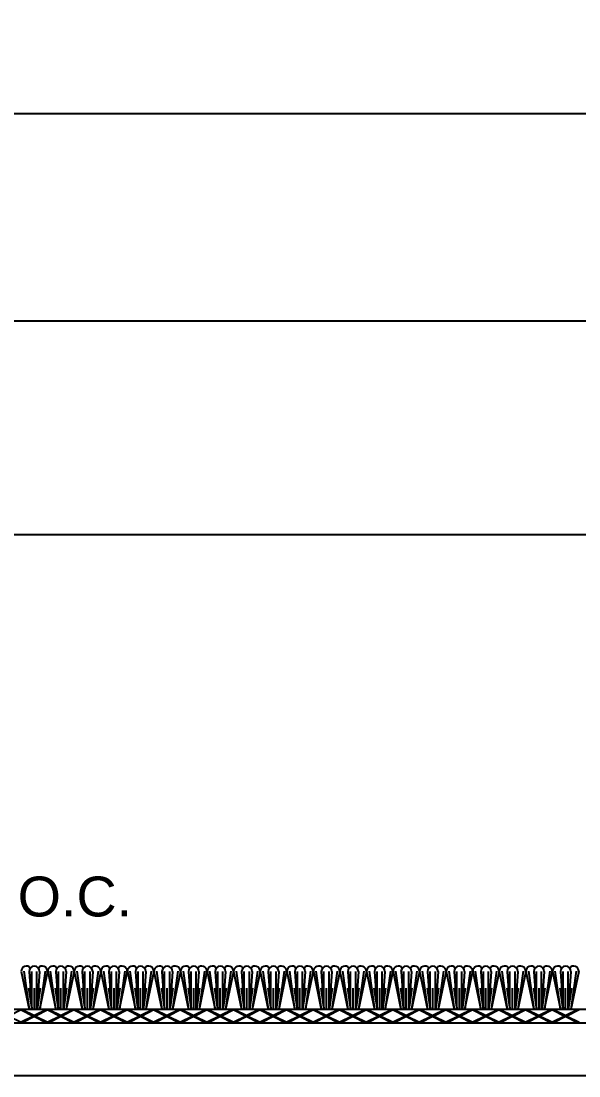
# Model space of a CAD drawing. Header units: inches. Extents: x -3.4 to 54.7, y -1.4 to 10.7.
# Drawn here: x 14.228 to 16.853, y 4.055 to 9.015 of the extents above; entities that cross this region are included whole.
import ezdxf

# ---------------------------------------------------------------- set-up
doc = ezdxf.new("R2010")
doc.units = ezdxf.units.IN
doc.header["$MEASUREMENT"] = 0
for name, color, linetype in [('Conditions', 1, 'Continuous'), ('Dimensions', 3, 'Continuous'), ('Metals', 7, 'Continuous'), ('Text', 2, 'Continuous')]:
    doc.layers.add(name, color=color, linetype=linetype)
doc.styles.add('ARIAL', font='arial.ttf')
doc.dimstyles.new('Arial', dxfattribs={"dimscale": 1.5, "dimtxt": 0.125, "dimasz": 0.125, "dimexe": 0.125, "dimexo": 0.125, "dimgap": 0.125, "dimtad": 0, "dimtih": 1, "dimtoh": 1, "dimdec": 4, "dimzin": 0, "dimdsep": 46, "dimlunit": 4, "dimtxsty": 'ARIAL', "dimcen": 0.125, "dimadec": 0, "dimazin": 0, "dimtfac": 1, "dimtdec": 4, "dimtofl": 0, "dimtmove": 0, "dimatfit": 3, "dimfxl": 0, "dimfrac": 2, "dimtolj": 1, "dimtzin": 0, "dimarcsym": 0})

# ---------------------------------------------------------------- blocks, each defined once
blk = doc.blocks.new('*D14')
at = {"layer": 'Defpoints', "color": 0}
for p in [(23.4536, 8.5789), (0.2542, 4.4823), (23.4536, 4.4823)]:
    blk.add_point(p, dxfattribs=at)
at = {"layer": 'Dimensions', "color": 0, "lineweight": -2}
for p, q in [((0.2542, 4.6698), (0.2542, 8.7664)), ((23.4536, 4.6698), (23.4536, 8.7664)), ((0.4417, 8.5789), (11.1225, 8.5789)), ((23.2661, 8.5789), (12.7065, 8.5789))]:
    blk.add_line(p, q, dxfattribs=at)
at = {"layer": 'Dimensions', "color": 0}
for points in [[(0.4417, 8.6101), (0.4417, 8.5476), (0.2542, 8.5789)], [(23.2661, 8.6101), (23.2661, 8.5476), (23.4536, 8.5789)]]:
    blk.add_solid(points, dxfattribs=at)
at = {"layer": 'Dimensions', "color": 0, "insert": (11.9145, 8.5789), "char_height": 0.1875, "attachment_point": 5, "style": 'ARIAL'}
blk.add_mtext('\\A1;1\'-11 3/16"\\P [589mm]', dxfattribs=at)
blk = doc.blocks.new('*D18')
at = {"layer": 'Defpoints', "color": 0}
for p in [(1.0001, 7.6035), (1.0001, 4.4773), (22.7077, 4.4773)]:
    blk.add_point(p, dxfattribs=at)
at = {"layer": 'Dimensions', "color": 0, "lineweight": -2}
for p, q in [((1.0001, 4.6648), (1.0001, 7.791)), ((22.7077, 4.6648), (22.7077, 7.791)), ((1.1876, 7.6035), (11.08, 7.6035)), ((22.5202, 7.6035), (12.6641, 7.6035))]:
    blk.add_line(p, q, dxfattribs=at)
at = {"layer": 'Dimensions', "color": 0}
for points in [[(1.1876, 7.6347), (1.1876, 7.5722), (1.0001, 7.6035)], [(22.5202, 7.6347), (22.5202, 7.5722), (22.7077, 7.6035)]]:
    blk.add_solid(points, dxfattribs=at)
at = {"layer": 'Dimensions', "color": 0, "insert": (11.872, 7.6035), "char_height": 0.1875, "attachment_point": 5, "style": 'ARIAL'}
blk.add_mtext('\\A1;1\'-9 11/16"\\P [551mm]', dxfattribs=at)
blk = doc.blocks.new('*D20')
at = {"layer": 'Defpoints', "color": 0}
for p in [(21.8539, 6.5998), (1.8539, 4.4773), (21.8539, 4.4773)]:
    blk.add_point(p, dxfattribs=at)
at = {"layer": 'Dimensions', "color": 0, "lineweight": -2}
for p, q in [((1.8539, 4.6648), (1.8539, 6.7873)), ((21.8539, 4.6648), (21.8539, 6.7873)), ((2.0414, 6.5998), (11.1732, 6.5998)), ((21.6664, 6.5998), (12.623, 6.5998))]:
    blk.add_line(p, q, dxfattribs=at)
at = {"layer": 'Dimensions', "color": 0}
for points in [[(2.0414, 6.631), (2.0414, 6.5685), (1.8539, 6.5998)], [(21.6664, 6.631), (21.6664, 6.5685), (21.8539, 6.5998)]]:
    blk.add_solid(points, dxfattribs=at)
at = {"layer": 'Dimensions', "color": 0, "insert": (11.8981, 6.5998), "char_height": 0.1875, "attachment_point": 5, "style": 'ARIAL'}
blk.add_mtext('\\A1;1\'-8"\\P [508mm]', dxfattribs=at)
blk = doc.blocks.new('*U31')
for p, q in [((20, 0.0625), (0, 0.0625)), ((12.375, 0.0603), (12.317, 0.0312)), ((12.375, 0.0603), (12.433, 0.0312)), ((12.3795, 0.0625), (12.4375, 0.0335)), ((12.4955, 0.0625), (12.4375, 0.0335)), ((12.5, 0.0603), (12.442, 0.0312)), ((12.5, 0.0603), (12.558, 0.0312)), ((12.5045, 0.0625), (12.5625, 0.0335)), ((12.6205, 0.0625), (12.5625, 0.0335)), ((12.625, 0.0603), (12.567, 0.0312)), ((12.625, 0.0603), (12.683, 0.0312)), ((12.6295, 0.0625), (12.6875, 0.0335)), ((12.7455, 0.0625), (12.6875, 0.0335)), ((12.75, 0.0603), (12.692, 0.0312)), ((12.75, 0.0603), (12.808, 0.0312)), ((12.7545, 0.0625), (12.8125, 0.0335)), ((12.8705, 0.0625), (12.8125, 0.0335)), ((12.875, 0.0603), (12.817, 0.0312)), ((12.875, 0.0603), (12.933, 0.0312)), ((12.8795, 0.0625), (12.9375, 0.0335)), ((12.9955, 0.0625), (12.9375, 0.0335)), ((13, 0.0603), (12.942, 0.0312)), ((13, 0.0603), (13.058, 0.0312)), ((13.0045, 0.0625), (13.0625, 0.0335)), ((13.1205, 0.0625), (13.0625, 0.0335)), ((13.125, 0.0603), (13.067, 0.0312)), ((13.125, 0.0603), (13.183, 0.0312)), ((13.1295, 0.0625), (13.1875, 0.0335)), ((13.2455, 0.0625), (13.1875, 0.0335)), ((13.25, 0.0603), (13.192, 0.0312)), ((13.25, 0.0603), (13.308, 0.0312)), ((13.2545, 0.0625), (13.3125, 0.0335)), ((13.3705, 0.0625), (13.3125, 0.0335)), ((13.375, 0.0603), (13.317, 0.0312)), ((13.375, 0.0603), (13.433, 0.0312)), ((13.3795, 0.0625), (13.4375, 0.0335)), ((13.4955, 0.0625), (13.4375, 0.0335)), ((13.5, 0.0603), (13.442, 0.0312)), ((13.5, 0.0603), (13.558, 0.0312)), ((13.5045, 0.0625), (13.5625, 0.0335)), ((13.6205, 0.0625), (13.5625, 0.0335)), ((13.625, 0.0603), (13.567, 0.0312)), ((13.625, 0.0603), (13.683, 0.0312)), ((13.6295, 0.0625), (13.6875, 0.0335)), ((13.7455, 0.0625), (13.6875, 0.0335)), ((13.75, 0.0603), (13.692, 0.0312)), ((13.75, 0.0603), (13.808, 0.0312)), ((13.7545, 0.0625), (13.8125, 0.0335)), ((13.8705, 0.0625), (13.8125, 0.0335)), ((13.875, 0.0603), (13.817, 0.0312)), ((13.875, 0.0603), (13.933, 0.0312)), ((13.8795, 0.0625), (13.9375, 0.0335)), ((13.9955, 0.0625), (13.9375, 0.0335)), ((14, 0.0603), (13.942, 0.0312)), ((14, 0.0603), (14.058, 0.0312)), ((14.0045, 0.0625), (14.0625, 0.0335)), ((14.1205, 0.0625), (14.0625, 0.0335)), ((14.125, 0.0603), (14.067, 0.0312)), ((14.125, 0.0603), (14.183, 0.0312)), ((14.1295, 0.0625), (14.1875, 0.0335)), ((14.2455, 0.0625), (14.1875, 0.0335)), ((14.25, 0.0603), (14.192, 0.0312)), ((14.25, 0.0603), (14.308, 0.0312)), ((14.2545, 0.0625), (14.3125, 0.0335)), ((14.3705, 0.0625), (14.3125, 0.0335)), ((14.375, 0.0603), (14.317, 0.0312)), ((14.375, 0.0603), (14.433, 0.0312)), ((14.3795, 0.0625), (14.4375, 0.0335)), ((14.4955, 0.0625), (14.4375, 0.0335)), ((14.5, 0.0603), (14.442, 0.0312)), ((14.5, 0.0603), (14.558, 0.0312)), ((14.5045, 0.0625), (14.5625, 0.0335)), ((14.6205, 0.0625), (14.5625, 0.0335)), ((14.625, 0.0603), (14.567, 0.0312)), ((14.625, 0.0603), (14.683, 0.0312)), ((14.6295, 0.0625), (14.6875, 0.0335)), ((14.7455, 0.0625), (14.6875, 0.0335)), ((14.75, 0.0603), (14.692, 0.0312)), ((14.75, 0.0603), (14.808, 0.0312)), ((14.7545, 0.0625), (14.8125, 0.0335)), ((14.8705, 0.0625), (14.8125, 0.0335)), ((14.875, 0.0603), (14.817, 0.0312)), ((14.875, 0.0603), (14.933, 0.0312)), ((14.8795, 0.0625), (14.9375, 0.0335)), ((14.9955, 0.0625), (14.9375, 0.0335)), ((15, 0.0603), (14.942, 0.0312)), ((0, 0), (20, 0)), ((12.317, 0.0312), (12.375, 0.0022)), ((12.433, 0.0312), (12.375, 0.0022)), ((12.4375, 0.029), (12.3795, 0)), ((12.4375, 0.029), (12.4955, 0)), ((12.442, 0.0312), (12.5, 0.0022)), ((12.558, 0.0312), (12.5, 0.0022)), ((12.5625, 0.029), (12.5045, 0)), ((12.5625, 0.029), (12.6205, 0)), ((12.567, 0.0312), (12.625, 0.0022)), ((12.683, 0.0312), (12.625, 0.0022)), ((12.6875, 0.029), (12.6295, 0)), ((12.6875, 0.029), (12.7455, 0)), ((12.692, 0.0312), (12.75, 0.0022)), ((12.808, 0.0312), (12.75, 0.0022)), ((12.8125, 0.029), (12.7545, 0)), ((12.8125, 0.029), (12.8705, 0)), ((12.817, 0.0312), (12.875, 0.0022)), ((12.933, 0.0312), (12.875, 0.0022)), ((12.9375, 0.029), (12.8795, 0)), ((12.9375, 0.029), (12.9955, 0)), ((12.942, 0.0312), (13, 0.0022)), ((13.058, 0.0312), (13, 0.0022)), ((13.0625, 0.029), (13.0045, 0)), ((13.0625, 0.029), (13.1205, 0)), ((13.067, 0.0312), (13.125, 0.0022)), ((13.183, 0.0312), (13.125, 0.0022)), ((13.1875, 0.029), (13.1295, 0)), ((13.1875, 0.029), (13.2455, 0)), ((13.192, 0.0312), (13.25, 0.0022)), ((13.308, 0.0312), (13.25, 0.0022)), ((13.3125, 0.029), (13.2545, 0)), ((13.3125, 0.029), (13.3705, 0)), ((13.317, 0.0312), (13.375, 0.0022)), ((13.433, 0.0312), (13.375, 0.0022)), ((13.4375, 0.029), (13.3795, 0)), ((13.4375, 0.029), (13.4955, 0)), ((13.442, 0.0312), (13.5, 0.0022)), ((13.558, 0.0312), (13.5, 0.0022)), ((13.5625, 0.029), (13.5045, 0)), ((13.5625, 0.029), (13.6205, 0)), ((13.567, 0.0312), (13.625, 0.0022)), ((13.683, 0.0312), (13.625, 0.0022)), ((13.6875, 0.029), (13.6295, 0)), ((13.6875, 0.029), (13.7455, 0)), ((13.692, 0.0312), (13.75, 0.0022)), ((13.808, 0.0312), (13.75, 0.0022)), ((13.8125, 0.029), (13.7545, 0)), ((13.8125, 0.029), (13.8705, 0)), ((13.817, 0.0312), (13.875, 0.0022)), ((13.933, 0.0312), (13.875, 0.0022)), ((13.9375, 0.029), (13.8795, 0)), ((13.9375, 0.029), (13.9955, 0)), ((13.942, 0.0312), (14, 0.0022)), ((14.058, 0.0312), (14, 0.0022)), ((14.0625, 0.029), (14.0045, 0)), ((14.0625, 0.029), (14.1205, 0)), ((14.067, 0.0312), (14.125, 0.0022)), ((14.183, 0.0312), (14.125, 0.0022)), ((14.1875, 0.029), (14.1295, 0)), ((14.1875, 0.029), (14.2455, 0)), ((14.192, 0.0312), (14.25, 0.0022)), ((14.308, 0.0312), (14.25, 0.0022)), ((14.3125, 0.029), (14.2545, 0)), ((14.3125, 0.029), (14.3705, 0)), ((14.317, 0.0312), (14.375, 0.0022)), ((14.433, 0.0312), (14.375, 0.0022)), ((14.4375, 0.029), (14.3795, 0)), ((14.4375, 0.029), (14.4955, 0)), ((14.442, 0.0312), (14.5, 0.0022)), ((14.558, 0.0312), (14.5, 0.0022)), ((14.5625, 0.029), (14.5045, 0)), ((14.5625, 0.029), (14.6205, 0)), ((14.567, 0.0312), (14.625, 0.0022)), ((14.683, 0.0312), (14.625, 0.0022)), ((14.6875, 0.029), (14.6295, 0)), ((14.6875, 0.029), (14.7455, 0)), ((14.692, 0.0312), (14.75, 0.0022)), ((14.808, 0.0312), (14.75, 0.0022)), ((14.8125, 0.029), (14.7545, 0)), ((14.8125, 0.029), (14.8705, 0)), ((14.817, 0.0312), (14.875, 0.0022)), ((14.933, 0.0312), (14.875, 0.0022)), ((14.9375, 0.029), (14.8795, 0)), ((14.9375, 0.029), (14.9955, 0)), ((14.942, 0.0312), (15, 0.0022))]:
    blk.add_line(p, q)
for points in [[(12.3749, 0.2412), (12.4123, 0.0625)], [(12.3869, 0.243), (12.4119, 0.0642)], [(12.4124, 0.2412), (12.4249, 0.0625)], [(12.4249, 0.0625), (12.4249, 0.2412)], [(12.4492, 0.0625), (12.4492, 0.2412)], [(12.4617, 0.2412), (12.4492, 0.0625)], [(12.4992, 0.2412), (12.4618, 0.0625)], [(12.4872, 0.243), (12.4622, 0.0642)], [(12.4999, 0.2412), (12.5373, 0.0625)], [(12.5119, 0.243), (12.5369, 0.0642)], [(12.5374, 0.2412), (12.5499, 0.0625)], [(12.5499, 0.0625), (12.5499, 0.2412)], [(12.5742, 0.0625), (12.5742, 0.2412)], [(12.5867, 0.2412), (12.5742, 0.0625)], [(12.6242, 0.2412), (12.5868, 0.0625)], [(12.6122, 0.243), (12.5872, 0.0642)], [(12.6249, 0.2412), (12.6623, 0.0625)], [(12.6369, 0.243), (12.6619, 0.0642)], [(12.6624, 0.2412), (12.6749, 0.0625)], [(12.6749, 0.0625), (12.6749, 0.2412)], [(12.6992, 0.0625), (12.6992, 0.2412)], [(12.7117, 0.2412), (12.6992, 0.0625)], [(12.7492, 0.2412), (12.7118, 0.0625)], [(12.7372, 0.243), (12.7122, 0.0642)], [(12.7499, 0.2412), (12.7873, 0.0625)], [(12.7619, 0.243), (12.7869, 0.0642)], [(12.7874, 0.2412), (12.7999, 0.0625)], [(12.7999, 0.0625), (12.7999, 0.2412)], [(12.8242, 0.0625), (12.8242, 0.2412)], [(12.8367, 0.2412), (12.8242, 0.0625)], [(12.8742, 0.2412), (12.8368, 0.0625)], [(12.8622, 0.243), (12.8372, 0.0642)], [(12.8749, 0.2412), (12.9123, 0.0625)], [(12.8869, 0.243), (12.9119, 0.0642)], [(12.9124, 0.2412), (12.9249, 0.0625)], [(12.9249, 0.0625), (12.9249, 0.2412)], [(12.9492, 0.0625), (12.9492, 0.2412)], [(12.9617, 0.2412), (12.9492, 0.0625)], [(12.9992, 0.2412), (12.9618, 0.0625)], [(12.9872, 0.243), (12.9622, 0.0642)], [(12.9999, 0.2412), (13.0373, 0.0625)], [(13.0119, 0.243), (13.0369, 0.0642)], [(13.0374, 0.2412), (13.0499, 0.0625)], [(13.0499, 0.0625), (13.0499, 0.2412)], [(13.0742, 0.0625), (13.0742, 0.2412)], [(13.0867, 0.2412), (13.0742, 0.0625)], [(13.1242, 0.2412), (13.0868, 0.0625)], [(13.1122, 0.243), (13.0872, 0.0642)], [(13.1249, 0.2412), (13.1623, 0.0625)], [(13.1369, 0.243), (13.1619, 0.0642)], [(13.1624, 0.2412), (13.1749, 0.0625)], [(13.1749, 0.0625), (13.1749, 0.2412)], [(13.1992, 0.0625), (13.1992, 0.2412)], [(13.2117, 0.2412), (13.1992, 0.0625)], [(13.2492, 0.2412), (13.2118, 0.0625)], [(13.2372, 0.243), (13.2122, 0.0642)], [(13.2499, 0.2412), (13.2873, 0.0625)], [(13.2619, 0.243), (13.2869, 0.0642)], [(13.2874, 0.2412), (13.2999, 0.0625)], [(13.2999, 0.0625), (13.2999, 0.2412)], [(13.3242, 0.0625), (13.3242, 0.2412)], [(13.3367, 0.2412), (13.3242, 0.0625)], [(13.3742, 0.2412), (13.3368, 0.0625)], [(13.3622, 0.243), (13.3372, 0.0642)], [(13.3749, 0.2412), (13.4123, 0.0625)], [(13.3869, 0.243), (13.4119, 0.0642)], [(13.4124, 0.2412), (13.4249, 0.0625)], [(13.4249, 0.0625), (13.4249, 0.2412)], [(13.4492, 0.0625), (13.4492, 0.2412)], [(13.4617, 0.2412), (13.4492, 0.0625)], [(13.4992, 0.2412), (13.4618, 0.0625)], [(13.4872, 0.243), (13.4622, 0.0642)], [(13.4999, 0.2412), (13.5373, 0.0625)], [(13.5119, 0.243), (13.5369, 0.0642)], [(13.5374, 0.2412), (13.5499, 0.0625)], [(13.5499, 0.0625), (13.5499, 0.2412)], [(13.5742, 0.0625), (13.5742, 0.2412)], [(13.5867, 0.2412), (13.5742, 0.0625)], [(13.6242, 0.2412), (13.5868, 0.0625)], [(13.6122, 0.243), (13.5872, 0.0642)], [(13.6249, 0.2412), (13.6623, 0.0625)], [(13.6369, 0.243), (13.6619, 0.0642)], [(13.6624, 0.2412), (13.6749, 0.0625)], [(13.6749, 0.0625), (13.6749, 0.2412)], [(13.6992, 0.0625), (13.6992, 0.2412)], [(13.7117, 0.2412), (13.6992, 0.0625)], [(13.7492, 0.2412), (13.7118, 0.0625)], [(13.7372, 0.243), (13.7122, 0.0642)], [(13.7499, 0.2412), (13.7873, 0.0625)], [(13.7619, 0.243), (13.7869, 0.0642)], [(13.7874, 0.2412), (13.7999, 0.0625)], [(13.7999, 0.0625), (13.7999, 0.2412)], [(13.8242, 0.0625), (13.8242, 0.2412)], [(13.8367, 0.2412), (13.8242, 0.0625)], [(13.8742, 0.2412), (13.8368, 0.0625)], [(13.8622, 0.243), (13.8372, 0.0642)], [(13.8749, 0.2412), (13.9123, 0.0625)], [(13.8869, 0.243), (13.9119, 0.0642)], [(13.9124, 0.2412), (13.9249, 0.0625)], [(13.9249, 0.0625), (13.9249, 0.2412)], [(13.9492, 0.0625), (13.9492, 0.2412)], [(13.9617, 0.2412), (13.9492, 0.0625)], [(13.9992, 0.2412), (13.9618, 0.0625)], [(13.9872, 0.243), (13.9622, 0.0642)], [(13.9999, 0.2412), (14.0373, 0.0625)], [(14.0119, 0.243), (14.0369, 0.0642)], [(14.0374, 0.2412), (14.0499, 0.0625)], [(14.0499, 0.0625), (14.0499, 0.2412)], [(14.0742, 0.0625), (14.0742, 0.2412)], [(14.0867, 0.2412), (14.0742, 0.0625)], [(14.1242, 0.2412), (14.0868, 0.0625)], [(14.1122, 0.243), (14.0872, 0.0642)], [(14.1249, 0.2412), (14.1623, 0.0625)], [(14.1369, 0.243), (14.1619, 0.0642)], [(14.1624, 0.2412), (14.1749, 0.0625)], [(14.1749, 0.0625), (14.1749, 0.2412)], [(14.1992, 0.0625), (14.1992, 0.2412)], [(14.2117, 0.2412), (14.1992, 0.0625)], [(14.2492, 0.2412), (14.2118, 0.0625)], [(14.2372, 0.243), (14.2122, 0.0642)], [(14.2499, 0.2412), (14.2873, 0.0625)], [(14.2619, 0.243), (14.2869, 0.0642)], [(14.2874, 0.2412), (14.2999, 0.0625)], [(14.2999, 0.0625), (14.2999, 0.2412)], [(14.3242, 0.0625), (14.3242, 0.2412)], [(14.3367, 0.2412), (14.3242, 0.0625)], [(14.3742, 0.2412), (14.3368, 0.0625)], [(14.3622, 0.243), (14.3372, 0.0642)], [(14.3749, 0.2412), (14.4123, 0.0625)], [(14.3869, 0.243), (14.4119, 0.0642)], [(14.4124, 0.2412), (14.4249, 0.0625)], [(14.4249, 0.0625), (14.4249, 0.2412)], [(14.4492, 0.0625), (14.4492, 0.2412)], [(14.4617, 0.2412), (14.4492, 0.0625)], [(14.4992, 0.2412), (14.4618, 0.0625)], [(14.4872, 0.243), (14.4622, 0.0642)], [(14.4999, 0.2412), (14.5373, 0.0625)], [(14.5119, 0.243), (14.5369, 0.0642)], [(14.5374, 0.2412), (14.5499, 0.0625)], [(14.5499, 0.0625), (14.5499, 0.2412)], [(14.5742, 0.0625), (14.5742, 0.2412)], [(14.5867, 0.2412), (14.5742, 0.0625)], [(14.6242, 0.2412), (14.5868, 0.0625)], [(14.6122, 0.243), (14.5872, 0.0642)], [(14.6249, 0.2412), (14.6623, 0.0625)], [(14.6369, 0.243), (14.6619, 0.0642)], [(14.6624, 0.2412), (14.6749, 0.0625)], [(14.6749, 0.0625), (14.6749, 0.2412)], [(14.6992, 0.0625), (14.6992, 0.2412)], [(14.7117, 0.2412), (14.6992, 0.0625)], [(14.7492, 0.2412), (14.7118, 0.0625)], [(14.7372, 0.243), (14.7122, 0.0642)], [(14.7499, 0.2412), (14.7873, 0.0625)], [(14.7619, 0.243), (14.7869, 0.0642)], [(14.7874, 0.2412), (14.7999, 0.0625)], [(14.7999, 0.0625), (14.7999, 0.2412)], [(14.8242, 0.0625), (14.8242, 0.2412)], [(14.8367, 0.2412), (14.8242, 0.0625)], [(14.8742, 0.2412), (14.8368, 0.0625)], [(14.8622, 0.243), (14.8372, 0.0642)], [(14.8749, 0.2412), (14.9123, 0.0625)], [(14.8869, 0.243), (14.9119, 0.0642)], [(14.9124, 0.2412), (14.9249, 0.0625)], [(14.9249, 0.0625), (14.9249, 0.2412)], [(14.9492, 0.0625), (14.9492, 0.2412)], [(14.9617, 0.2412), (14.9492, 0.0625)], [(14.9992, 0.2412), (14.9618, 0.0625)], [(14.9872, 0.243), (14.9622, 0.0642)], [(12.4102, 0.1625), (12.4245, 0.0625)], [(12.437, 0.0625), (12.437, 0.1625)], [(12.4639, 0.1625), (12.4496, 0.0625)], [(12.5352, 0.1625), (12.5495, 0.0625)], [(12.562, 0.0625), (12.562, 0.1625)], [(12.5889, 0.1625), (12.5746, 0.0625)], [(12.6602, 0.1625), (12.6745, 0.0625)], [(12.687, 0.0625), (12.687, 0.1625)], [(12.7139, 0.1625), (12.6996, 0.0625)], [(12.7852, 0.1625), (12.7995, 0.0625)], [(12.812, 0.0625), (12.812, 0.1625)], [(12.8389, 0.1625), (12.8246, 0.0625)], [(12.9102, 0.1625), (12.9245, 0.0625)], [(12.937, 0.0625), (12.937, 0.1625)], [(12.9639, 0.1625), (12.9496, 0.0625)], [(13.0352, 0.1625), (13.0495, 0.0625)], [(13.062, 0.0625), (13.062, 0.1625)], [(13.0889, 0.1625), (13.0746, 0.0625)], [(13.1602, 0.1625), (13.1745, 0.0625)], [(13.187, 0.0625), (13.187, 0.1625)], [(13.2139, 0.1625), (13.1996, 0.0625)], [(13.2852, 0.1625), (13.2995, 0.0625)], [(13.312, 0.0625), (13.312, 0.1625)], [(13.3389, 0.1625), (13.3246, 0.0625)], [(13.4102, 0.1625), (13.4245, 0.0625)], [(13.437, 0.0625), (13.437, 0.1625)], [(13.4639, 0.1625), (13.4496, 0.0625)], [(13.5352, 0.1625), (13.5495, 0.0625)], [(13.562, 0.0625), (13.562, 0.1625)], [(13.5889, 0.1625), (13.5746, 0.0625)], [(13.6602, 0.1625), (13.6745, 0.0625)], [(13.687, 0.0625), (13.687, 0.1625)], [(13.7139, 0.1625), (13.6996, 0.0625)], [(13.7852, 0.1625), (13.7995, 0.0625)], [(13.812, 0.0625), (13.812, 0.1625)], [(13.8389, 0.1625), (13.8246, 0.0625)], [(13.9102, 0.1625), (13.9245, 0.0625)], [(13.937, 0.0625), (13.937, 0.1625)], [(13.9639, 0.1625), (13.9496, 0.0625)], [(14.0352, 0.1625), (14.0495, 0.0625)], [(14.062, 0.0625), (14.062, 0.1625)], [(14.0889, 0.1625), (14.0746, 0.0625)], [(14.1602, 0.1625), (14.1745, 0.0625)], [(14.187, 0.0625), (14.187, 0.1625)], [(14.2139, 0.1625), (14.1996, 0.0625)], [(14.2852, 0.1625), (14.2995, 0.0625)], [(14.312, 0.0625), (14.312, 0.1625)], [(14.3389, 0.1625), (14.3246, 0.0625)], [(14.4102, 0.1625), (14.4245, 0.0625)], [(14.437, 0.0625), (14.437, 0.1625)], [(14.4639, 0.1625), (14.4496, 0.0625)], [(14.5352, 0.1625), (14.5495, 0.0625)], [(14.562, 0.0625), (14.562, 0.1625)], [(14.5889, 0.1625), (14.5746, 0.0625)], [(14.6602, 0.1625), (14.6745, 0.0625)], [(14.687, 0.0625), (14.687, 0.1625)], [(14.7139, 0.1625), (14.6996, 0.0625)], [(14.7852, 0.1625), (14.7995, 0.0625)], [(14.812, 0.0625), (14.812, 0.1625)], [(14.8389, 0.1625), (14.8246, 0.0625)], [(14.9102, 0.1625), (14.9245, 0.0625)], [(14.937, 0.0625), (14.937, 0.1625)], [(14.9639, 0.1625), (14.9496, 0.0625)]]:
    blk.add_lwpolyline(points)
for centre, radius, start, end in [((12.3999, 0.2412), 0.025, 41.211, 180), ((12.437, 0.2412), 0.0247, 0, 180), ((12.4742, 0.2412), 0.025, 0, 138.789), ((12.5249, 0.2412), 0.025, 41.211, 180), ((12.562, 0.2412), 0.0247, 0, 180), ((12.5992, 0.2412), 0.025, 0, 138.789), ((12.6499, 0.2412), 0.025, 41.211, 180), ((12.687, 0.2412), 0.0247, 0, 180), ((12.7242, 0.2412), 0.025, 0, 138.789), ((12.7749, 0.2412), 0.025, 41.211, 180), ((12.812, 0.2412), 0.0247, 0, 180), ((12.8492, 0.2412), 0.025, 0, 138.789), ((12.8999, 0.2412), 0.025, 41.211, 180), ((12.937, 0.2412), 0.0247, 0, 180), ((12.9742, 0.2412), 0.025, 0, 138.789), ((13.0249, 0.2412), 0.025, 41.211, 180), ((13.062, 0.2412), 0.0247, 0, 180), ((13.0992, 0.2412), 0.025, 0, 138.789), ((13.1499, 0.2412), 0.025, 41.211, 180), ((13.187, 0.2412), 0.0247, 0, 180), ((13.2242, 0.2412), 0.025, 0, 138.789), ((13.2749, 0.2412), 0.025, 41.211, 180), ((13.312, 0.2412), 0.0247, 0, 180), ((13.3492, 0.2412), 0.025, 0, 138.789), ((13.3999, 0.2412), 0.025, 41.211, 180), ((13.437, 0.2412), 0.0247, 0, 180), ((13.4742, 0.2412), 0.025, 0, 138.789), ((13.5249, 0.2412), 0.025, 41.211, 180), ((13.562, 0.2412), 0.0247, 0, 180), ((13.5992, 0.2412), 0.025, 0, 138.789), ((13.6499, 0.2412), 0.025, 41.211, 180), ((13.687, 0.2412), 0.0247, 0, 180), ((13.7242, 0.2412), 0.025, 0, 138.789), ((13.7749, 0.2412), 0.025, 41.211, 180), ((13.812, 0.2412), 0.0247, 0, 180), ((13.8492, 0.2412), 0.025, 0, 138.789), ((13.8999, 0.2412), 0.025, 41.211, 180), ((13.937, 0.2412), 0.0247, 0, 180), ((13.9742, 0.2412), 0.025, 0, 138.789), ((14.0249, 0.2412), 0.025, 41.211, 180), ((14.062, 0.2412), 0.0247, 0, 180), ((14.0992, 0.2412), 0.025, 0, 138.789), ((14.1499, 0.2412), 0.025, 41.211, 180), ((14.187, 0.2412), 0.0247, 0, 180), ((14.2242, 0.2412), 0.025, 0, 138.789), ((14.2749, 0.2412), 0.025, 41.211, 180), ((14.312, 0.2412), 0.0247, 0, 180), ((14.3492, 0.2412), 0.025, 0, 138.789), ((14.3999, 0.2412), 0.025, 41.211, 180), ((14.437, 0.2412), 0.0247, 0, 180), ((14.4742, 0.2412), 0.025, 0, 138.789), ((14.5249, 0.2412), 0.025, 41.211, 180), ((14.562, 0.2412), 0.0247, 0, 180), ((14.5992, 0.2412), 0.025, 0, 138.789), ((14.6499, 0.2412), 0.025, 41.211, 180), ((14.687, 0.2412), 0.0247, 0, 180), ((14.7242, 0.2412), 0.025, 0, 138.789), ((14.7749, 0.2412), 0.025, 41.211, 180), ((14.812, 0.2412), 0.0247, 0, 180), ((14.8492, 0.2412), 0.025, 0, 138.789), ((14.8999, 0.2412), 0.025, 41.211, 180), ((14.937, 0.2412), 0.0247, 0, 180), ((14.9742, 0.2412), 0.025, 0, 138.789)]:
    blk.add_arc(centre, radius, start, end)

msp = doc.modelspace()

# ---------------------------------------------------------------- linework, layer by layer
at = {"layer": 'Metals'}
msp.add_lwpolyline([(1.85386, 4.30483), (21.85386, 4.30483), (21.85386, 4.05483), (1.85386, 4.05483)], close=True, dxfattribs=at)

# ---------------------------------------------------------------- block references
at = {"layer": 'Conditions'}
msp.add_blockref('*U31', (1.85386, 4.30483), dxfattribs=at)

# ---------------------------------------------------------------- texts
at = {"layer": 'Text', "insert": (12.63486, 5.02654), "char_height": 0.1875, "width": 3.129799, "attachment_point": 4, "style": 'ARIAL'}
msp.add_mtext('F14212S @\\P20" (508mm) O.C.', dxfattribs=at)

# ---------------------------------------------------------------- dimensions: what is measured, and where the dimension line sits
at = {"layer": 'Dimensions'}
for base, p1, p2, picture, middle in [((23.45356, 8.5789), (0.25417, 4.48233), (23.45356, 4.48233), '*D14', (11.91448, 8.5789)), ((1.00008, 7.60348), (22.70765, 4.47733), (1.00008, 4.47733), '*D18', (11.87205, 7.60348)), ((21.85386, 6.59979), (1.85386, 4.47733), (21.85386, 4.47733), '*D20', (11.8981, 6.59979))]:
    dim = msp.add_linear_dim(base=base, p1=p1, p2=p2, dimstyle='Arial', override={"dimpost": '\\X'}, dxfattribs=at)
    dim.commit()
    dim.dimension.update_dxf_attribs({"geometry": picture, "text_midpoint": middle, "dimtype": 160})

# ---------------------------------------------------------------- leaders
at = {"layer": 'Text', "annotation_type": 0, "has_hookline": 1, "hookline_direction": 0, "text_width": 2.08578}
msp.add_leader([(11.88486, 4.30483), (12.25986, 5.02654), (12.44736, 5.02654)], dimstyle='Arial', override={"dimgap": 0.125, "dimtad": 0}, dxfattribs=at)

doc.saveas('drawing.dxf')
